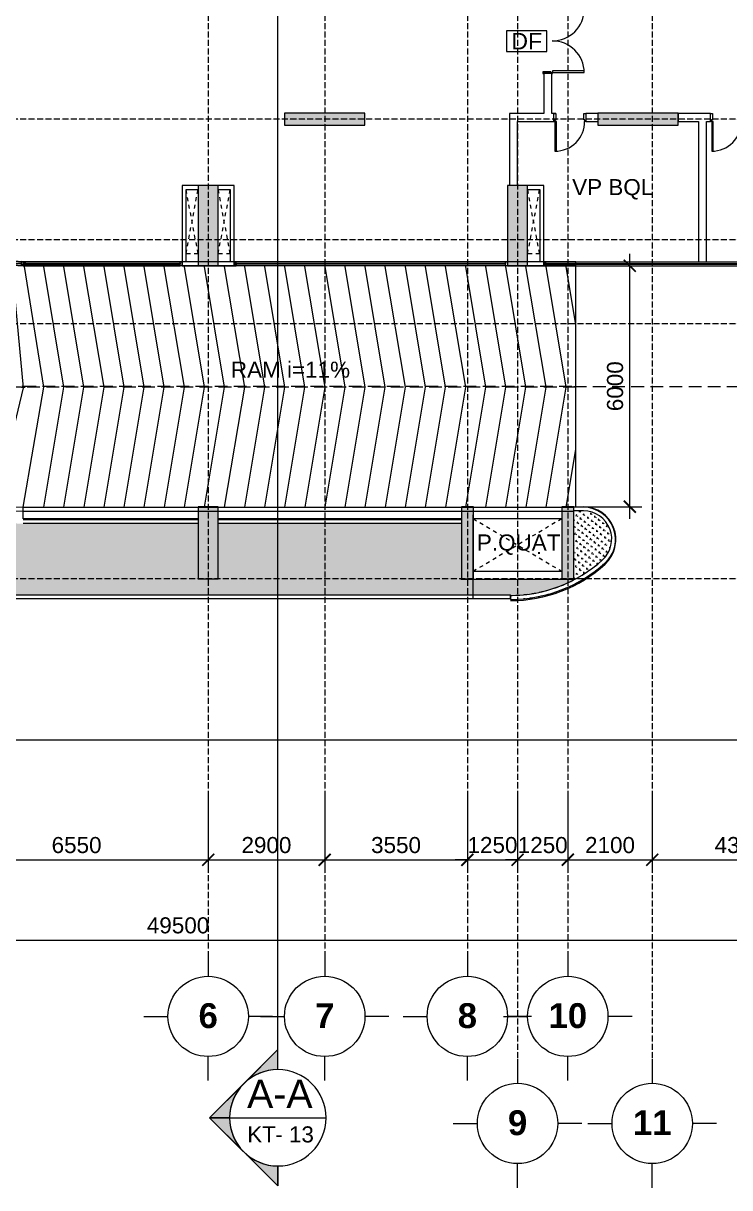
# Model space of a CAD drawing. Header units: millimetres. Extents: x -55734 to 116976, y -16290 to 119094.
# Drawn here: x 12400 to 29979, y -15162 to 13839 of the extents above; entities that cross this region are included whole.
import ezdxf
from ezdxf.enums import TextEntityAlignment as Align
from ezdxf.xclip import XClip

# ---------------------------------------------------------------- set-up
doc = ezdxf.new("R2010")
doc.units = ezdxf.units.MM
doc.header["$XCLIPFRAME"] = 0
for name, pattern in [('Dash', [6.35, 3.175, -3.175]), ('Grid Line', [4.2, 3, -0.6, 0, -0.6]), ('HIDDEN2', [4.7625, 3.175, -1.5875]), ('PHANTOM', [63.5, 31.75, -6.35, 6.35, -6.35, 6.35, -6.35])]:
    doc.linetypes.add(name, pattern=pattern)
doc.layers.get('Defpoints').update_dxf_attribs({"color": 230})
for name, color, linetype, lineweight in [('A-DETL-GENF-HDLN', 161, 'Dash', 5), ('A-DETL-THIN', 151, 'Continuous', 5), ('A-FLOR-PATT', 8, 'Continuous', 9), ('CHU', 181, 'Continuous', 5), ('CUA', 31, 'Continuous', 9), ('DIM', 1, 'Continuous', 5), ('G-ANNO-SYMB', 111, 'Continuous', 5), ('HATCH-1', 8, 'Continuous', 5), ('KH', 6, 'Continuous', 5), ('KI-HIEU-1', 151, 'Continuous', 9), ('NET THAY 2', 55, 'Continuous', 5), ('NET-CAT', 3, 'Continuous', 15), ('NET-THAY', 2, 'Continuous', 9), ('TRUC', 225, 'Continuous', 5), ('X-COT HAM$0$LC.HA', 8, 'Continuous', 9), ('Y-GHI CHU PCCC$0$Z-CT1-GHI CHU TT$0$KI-HIEU', 6, 'Continuous', 13)]:
    doc.layers.add(name, color=color, linetype=linetype, lineweight=lineweight)
doc.layers.add('CGXD', color=5, linetype='HIDDEN2')
doc.layers.add('RD-AB', color=4, linetype='PHANTOM')
doc.styles.add('Arial_1', font='arial_0.ttf', dxfattribs={"height": 700})
doc.styles.add('Arial_2', font='arial_0.ttf', dxfattribs={"height": 400})
doc.styles.add('Arial_3', font='arial_0.ttf', dxfattribs={"height": 400})
doc.styles.add('Arial_B', font='arialbd_0.ttf', dxfattribs={"height": 619.047619})
doc.styles.add('TA1', font='arial_0.ttf')
doc.styles.add('Y-GHI CHU PCCC$0$Arial', font='arial_0.ttf')
doc.dimstyles.new('D_200_KTx2', dxfattribs={"dimtxt": 400, "dimasz": 300, "dimexe": 300, "dimexo": 300, "dimgap": 160, "dimtad": 1, "dimdec": 0, "dimzin": 9, "dimtxsty": 'TA1', "dimblk": 'ARCHTICK', "dimcen": 1, "dimdle": 300, "dimclrd": 256, "dimclre": 256, "dimclrt": 7, "dimadec": 0, "dimazin": 0, "dimtfac": 1, "dimtdec": 0, "dimtix": 1, "dimtmove": 1, "dimatfit": 3, "dimldrblk": 'ARCHTICK', "dimfxl": 0, "dimtolj": 1, "dimtzin": 0, "dimlwd": -1, "dimlwe": -1, "dimarcsym": 0})

# ---------------------------------------------------------------- blocks, each defined once
blk = doc.blocks.new('ALC1807-ASCENT PLAZA-KET CAU_rvt-1-MẶT BẰNG TẦNG 1')
at = {"layer": 'X-COT HAM$0$LC.HA'}
h = blk.add_hatch(color=256, dxfattribs=at)
h.dxf.hatch_style = 1
h.paths.add_polyline_path([(20901, 11300), (20901, 11600), (18901, 11600), (18901, 11300)])
h = blk.add_hatch(color=256, dxfattribs=at)
h.dxf.hatch_style = 1
h.paths.add_polyline_path([(28701, 11300), (28701, 11600), (26701, 11600), (26701, 11300)])
h = blk.add_hatch(color=256, dxfattribs=at)
h.dxf.hatch_style = 1
h.paths.add_polyline_path([(17251, 9800), (16751, 9800), (16751, 7800), (17251, 7800)])
h = blk.add_hatch(color=256, dxfattribs=at)
h.dxf.hatch_style = 1
h.paths.add_polyline_path([(24951, 9800), (24451, 9800), (24451, 7800), (24951, 7800)])
h = blk.add_hatch(color=256, dxfattribs=at)
h.dxf.hatch_style = 1
h.paths.add_polyline_path([(17249, 1800), (16749, 1800), (16749, 0), (17249, 0)])
h = blk.add_hatch(color=256, dxfattribs=at)
h.dxf.hatch_style = 1
h.paths.add_polyline_path([(23601, 1800), (23301, 1800), (23301, 0), (23601, 0)])
h = blk.add_hatch(color=256, dxfattribs=at)
h.dxf.hatch_style = 1
h.paths.add_polyline_path([(26101, 1800), (25801, 1800), (25801, 0), (26101, 0)])
at = {"ltscale": 1000}
for points in [[(20901, 11300), (20901, 11600), (18901, 11600), (18901, 11300)], [(28701, 11300), (28701, 11600), (26701, 11600), (26701, 11300)], [(17251, 9800), (16751, 9800), (16751, 7800), (17251, 7800)]]:
    blk.add_lwpolyline(points, close=True, dxfattribs=at)
at = {"ltscale": 1000, "elevation": 0}
for points in [[(24951, 9800), (24451, 9800), (24451, 7800), (24951, 7800)], [(17249, 1800), (16749, 1800), (16749, 0), (17249, 0)], [(23601, 1800), (23301, 1800), (23301, 0), (23601, 0)], [(26101, 1800), (25801, 1800), (25801, 0), (26101, 0)]]:
    blk.add_lwpolyline(points, close=True, dxfattribs=at)
blk = doc.blocks.new('CUA 1 CANH MO - 2 - Type 800-1272165-MẶT BẰNG TẦNG 1')
at = {"layer": 'CUA', "lineweight": 5}
for p, q in [((-299, -102), (-299, 98)), ((-299, 98), (-249, 98)), ((-249, 98), (-249, -61)), ((451, 98), (501, 98)), ((451, -61), (451, 98)), ((501, 98), (501, -102)), ((-269, -102), (-299, -102)), ((-269, -61), (-269, -102)), ((-249, -61), (-269, -61)), ((471, -61), (451, -61)), ((471, -102), (471, -61)), ((501, -102), (471, -102))]:
    blk.add_line(p, q, dxfattribs=at)
at = {"layer": 'CUA'}
for p, q in [((-228, -102), (-268, -102)), ((-268, -102), (-268, -840)), ((-228, -840), (-228, -102)), ((-268, -840), (-228, -840))]:
    blk.add_line(p, q, dxfattribs=at)
at = {"layer": 'CUA', "lineweight": 5}
blk.add_arc((-268, -102), 738, 270, 0.5, dxfattribs=at)
blk = doc.blocks.new('CUA 2 CANH MO KHUNG NHOM - 1 - Type 1-1152387-MẶT BẰNG TẦNG 1')
at = {"layer": 'CUA'}
for p, q in [((-688, 911), (-648, 911)), ((-688, 122), (-688, 911)), ((-648, 911), (-648, 122)), ((850, 911), (850, 122)), ((890, 911), (850, 911)), ((890, 122), (890, 911)), ((-648, 122), (-688, 122)), ((850, 122), (890, 122))]:
    blk.add_line(p, q, dxfattribs=at)
at = {"layer": 'CUA', "lineweight": 5}
for p, q in [((-689, 122), (-709, 122)), ((-709, 122), (-709, 102)), ((-709, 102), (-699, 102)), ((-699, 102), (-699, -98)), ((-689, 81), (-689, 122)), ((-669, 81), (-689, 81)), ((-669, -118), (-669, 81)), ((891, 81), (871, 81)), ((871, 81), (871, -118)), ((911, 122), (891, 122)), ((891, 122), (891, 81)), ((901, -98), (901, 102)), ((901, 102), (911, 102)), ((911, 102), (911, 122)), ((-699, -98), (-709, -98)), ((-709, -98), (-709, -118)), ((-709, -118), (-669, -118)), ((871, -118), (911, -118)), ((911, -98), (901, -98)), ((911, -118), (911, -98))]:
    blk.add_line(p, q, dxfattribs=at)
for centre, start, end in [((-688, 122), 359.5, 90), ((890, 122), 90, 180.5)]:
    blk.add_arc(centre, 788, start, end, dxfattribs=at)
blk = doc.blocks.new('Section - AL_Section Head-VIEW NAME-1067178-MẶT BẰNG TẦNG 1')
at = {"layer": 'G-ANNO-SYMB'}
h = blk.add_hatch(color=256, dxfattribs=at)
edge = h.paths.add_edge_path(flags=0)
edge.add_line((-6, 8.49), (-6, 6))
edge.add_arc((-6, 0), 6, 90, 135)
edge.add_line((-10.24, 4.24), (-6, 8.49))
h = blk.add_hatch(color=256, dxfattribs=at)
edge = h.paths.add_edge_path(flags=0)
edge.add_line((-6, 8.49), (-1.76, 4.24))
edge.add_arc((-6, 0), 6, 45, 90)
edge.add_line((-6, 6), (-6, 8.49))
h = blk.add_hatch(color=256, dxfattribs=at)
edge = h.paths.add_edge_path(flags=0)
edge.add_line((-14.49, 0), (-10.24, 4.24))
edge.add_arc((-6, 0), 6, 135, 180)
edge.add_line((-12, 0), (-14.49, 0))
h = blk.add_hatch(color=256, dxfattribs=at)
edge = h.paths.add_edge_path(flags=0)
edge.add_line((2.49, 0), (0, 0))
edge.add_arc((-6, 0), 6, 360, 405)
edge.add_line((-1.76, 4.24), (2.49, 0))
for p, q in [((-6, 8.49), (-14.49, 0)), ((-6, 8.49), (-10.24, 4.24)), ((-6, 8.49), (2.49, 0)), ((-6, 6), (-6, 8.49)), ((-6, 8.49), (-6, 6)), ((-1.76, 4.24), (-6, 8.49)), ((-10.24, 4.24), (-14.49, 0)), ((2.49, 0), (-1.76, 4.24)), ((-14.49, 0), (-12, 0)), ((0, 0), (2.49, 0)), ((-12, 0), (-14.49, 0)), ((0, 0), (2.49, 0))]:
    blk.add_line(p, q, dxfattribs=at)
for start, end in [(360, 180), (90, 135), (45, 90), (135, 180), (360, 45), (180, 360)]:
    blk.add_arc((-6, 0), 6, start, end, dxfattribs=at)
blk = doc.blocks.new('_ARCHTICK')
at = {"color": 0, "linetype": 'ByBlock', "const_width": 0.15}
blk.add_lwpolyline([(-0.5, -0.5), (0.5, 0.5)], dxfattribs=at)
blk = doc.blocks.new('*D53')
at = {"layer": 'Defpoints', "color": 0, "transparency": 16777216}
for p in [(10451, -4994), (17001, -4994), (17001, -6994)]:
    blk.add_point(p, dxfattribs=at)
at = {"layer": 'DIM', "transparency": 16777216}
for p, q in [((10451, -5294), (10451, -7294)), ((17001, -5294), (17001, -7294)), ((10151, -6994), (17301, -6994))]:
    blk.add_line(p, q, dxfattribs=at)
at = {"layer": 'DIM', "transparency": 16777216, "xscale": 300, "yscale": 300, "zscale": 300, "rotation": 180}
blk.add_blockref('_ARCHTICK', (10451, -6994), dxfattribs=at)
at = {"layer": 'DIM', "transparency": 16777216, "xscale": 300, "yscale": 300, "zscale": 300}
blk.add_blockref('_ARCHTICK', (17001, -6994), dxfattribs=at)
at = {"layer": 'DIM', "color": 7, "transparency": 16777216, "insert": (13726, -6630), "char_height": 400, "attachment_point": 5, "style": 'TA1'}
blk.add_mtext('\\A1;6550', dxfattribs=at)
blk = doc.blocks.new('*D54')
at = {"layer": 'Defpoints', "color": 0, "transparency": 16777216}
for p in [(17001, -4994), (19901, -4994), (19901, -6994)]:
    blk.add_point(p, dxfattribs=at)
at = {"layer": 'DIM', "transparency": 16777216}
for p, q in [((17001, -5294), (17001, -7294)), ((19901, -5294), (19901, -7294)), ((16701, -6994), (20201, -6994))]:
    blk.add_line(p, q, dxfattribs=at)
at = {"layer": 'DIM', "transparency": 16777216, "xscale": 300, "yscale": 300, "zscale": 300, "rotation": 180}
blk.add_blockref('_ARCHTICK', (17001, -6994), dxfattribs=at)
at = {"layer": 'DIM', "transparency": 16777216, "xscale": 300, "yscale": 300, "zscale": 300}
blk.add_blockref('_ARCHTICK', (19901, -6994), dxfattribs=at)
at = {"layer": 'DIM', "color": 7, "transparency": 16777216, "insert": (18451, -6630), "char_height": 400, "attachment_point": 5, "style": 'TA1'}
blk.add_mtext('\\A1;2900', dxfattribs=at)
blk = doc.blocks.new('*D55')
at = {"layer": 'Defpoints', "color": 0, "transparency": 16777216}
for p in [(19901, -4994), (23451, -4994), (23451, -6994)]:
    blk.add_point(p, dxfattribs=at)
at = {"layer": 'DIM', "transparency": 16777216}
for p, q in [((19901, -5294), (19901, -7294)), ((23451, -5294), (23451, -7294)), ((19601, -6994), (23751, -6994))]:
    blk.add_line(p, q, dxfattribs=at)
at = {"layer": 'DIM', "transparency": 16777216, "xscale": 300, "yscale": 300, "zscale": 300, "rotation": 180}
blk.add_blockref('_ARCHTICK', (19901, -6994), dxfattribs=at)
at = {"layer": 'DIM', "transparency": 16777216, "xscale": 300, "yscale": 300, "zscale": 300}
blk.add_blockref('_ARCHTICK', (23451, -6994), dxfattribs=at)
at = {"layer": 'DIM', "color": 7, "transparency": 16777216, "insert": (21676, -6630), "char_height": 400, "attachment_point": 5, "style": 'TA1'}
blk.add_mtext('\\A1;3550', dxfattribs=at)
blk = doc.blocks.new('*D56')
at = {"layer": 'Defpoints', "color": 0, "transparency": 16777216}
for p in [(23451, -4994), (24701, -4994), (24701, -6994)]:
    blk.add_point(p, dxfattribs=at)
at = {"layer": 'DIM', "transparency": 16777216}
for p, q in [((23451, -5294), (23451, -7294)), ((24701, -5294), (24701, -7294)), ((23451, -6994), (23151, -6994)), ((23451, -6994), (24701, -6994)), ((24701, -6994), (25001, -6994))]:
    blk.add_line(p, q, dxfattribs=at)
at = {"layer": 'DIM', "transparency": 16777216, "xscale": 300, "yscale": 300, "zscale": 300}
blk.add_blockref('_ARCHTICK', (23451, -6994), dxfattribs=at)
at = {"layer": 'DIM', "transparency": 16777216, "xscale": 300, "yscale": 300, "zscale": 300, "rotation": 180}
blk.add_blockref('_ARCHTICK', (24701, -6994), dxfattribs=at)
at = {"layer": 'DIM', "color": 7, "transparency": 16777216, "insert": (24076, -6630), "char_height": 400, "attachment_point": 5, "style": 'TA1'}
blk.add_mtext('\\A1;1250', dxfattribs=at)
blk = doc.blocks.new('*D57')
at = {"layer": 'Defpoints', "color": 0, "transparency": 16777216}
for p in [(24701, -4994), (25951, -4994), (25951, -6994)]:
    blk.add_point(p, dxfattribs=at)
at = {"layer": 'DIM', "transparency": 16777216}
for p, q in [((24701, -5294), (24701, -7294)), ((25951, -5294), (25951, -7294)), ((24701, -6994), (24401, -6994)), ((24701, -6994), (25951, -6994)), ((25951, -6994), (26251, -6994))]:
    blk.add_line(p, q, dxfattribs=at)
at = {"layer": 'DIM', "transparency": 16777216, "xscale": 300, "yscale": 300, "zscale": 300}
blk.add_blockref('_ARCHTICK', (24701, -6994), dxfattribs=at)
at = {"layer": 'DIM', "transparency": 16777216, "xscale": 300, "yscale": 300, "zscale": 300, "rotation": 180}
blk.add_blockref('_ARCHTICK', (25951, -6994), dxfattribs=at)
at = {"layer": 'DIM', "color": 7, "transparency": 16777216, "insert": (25326, -6630), "char_height": 400, "attachment_point": 5, "style": 'TA1'}
blk.add_mtext('\\A1;1250', dxfattribs=at)
blk = doc.blocks.new('*D58')
at = {"layer": 'Defpoints', "color": 0, "transparency": 16777216}
for p in [(25951, -4994), (28051, -4994), (28051, -6994)]:
    blk.add_point(p, dxfattribs=at)
at = {"layer": 'DIM', "transparency": 16777216}
for p, q in [((25951, -5294), (25951, -7294)), ((28051, -5294), (28051, -7294)), ((25651, -6994), (28351, -6994))]:
    blk.add_line(p, q, dxfattribs=at)
at = {"layer": 'DIM', "transparency": 16777216, "xscale": 300, "yscale": 300, "zscale": 300, "rotation": 180}
blk.add_blockref('_ARCHTICK', (25951, -6994), dxfattribs=at)
at = {"layer": 'DIM', "transparency": 16777216, "xscale": 300, "yscale": 300, "zscale": 300}
blk.add_blockref('_ARCHTICK', (28051, -6994), dxfattribs=at)
at = {"layer": 'DIM', "color": 7, "transparency": 16777216, "insert": (27001, -6630), "char_height": 400, "attachment_point": 5, "style": 'TA1'}
blk.add_mtext('\\A1;2100', dxfattribs=at)
blk = doc.blocks.new('*D59')
at = {"layer": 'Defpoints', "color": 0, "transparency": 16777216}
for p in [(28051, -4994), (32401, -4994), (32401, -6994)]:
    blk.add_point(p, dxfattribs=at)
at = {"layer": 'DIM', "transparency": 16777216}
for p, q in [((28051, -5294), (28051, -7294)), ((32401, -5294), (32401, -7294)), ((27751, -6994), (32701, -6994))]:
    blk.add_line(p, q, dxfattribs=at)
at = {"layer": 'DIM', "transparency": 16777216, "xscale": 300, "yscale": 300, "zscale": 300, "rotation": 180}
blk.add_blockref('_ARCHTICK', (28051, -6994), dxfattribs=at)
at = {"layer": 'DIM', "transparency": 16777216, "xscale": 300, "yscale": 300, "zscale": 300}
blk.add_blockref('_ARCHTICK', (32401, -6994), dxfattribs=at)
at = {"layer": 'DIM', "color": 7, "transparency": 16777216, "insert": (30226, -6630), "char_height": 400, "attachment_point": 5, "style": 'TA1'}
blk.add_mtext('\\A1;4350', dxfattribs=at)
blk = doc.blocks.new('*D62')
at = {"layer": 'Defpoints', "color": 0, "transparency": 16777216}
for p in [(-8499, -8570), (41001, -8570), (41001, -8994)]:
    blk.add_point(p, dxfattribs=at)
at = {"layer": 'DIM', "transparency": 16777216}
for p, q in [((-8499, -8870), (-8499, -9294)), ((41001, -8870), (41001, -9294)), ((-8799, -8994), (41301, -8994))]:
    blk.add_line(p, q, dxfattribs=at)
at = {"layer": 'DIM', "transparency": 16777216, "xscale": 300, "yscale": 300, "zscale": 300, "rotation": 180}
blk.add_blockref('_ARCHTICK', (-8499, -8994), dxfattribs=at)
at = {"layer": 'DIM', "transparency": 16777216, "xscale": 300, "yscale": 300, "zscale": 300}
blk.add_blockref('_ARCHTICK', (41001, -8994), dxfattribs=at)
at = {"layer": 'DIM', "color": 7, "transparency": 16777216, "insert": (16251, -8630), "char_height": 400, "attachment_point": 5, "style": 'TA1'}
blk.add_mtext('\\A1;49500', dxfattribs=at)
blk = doc.blocks.new('*D83')
at = {"layer": 'Defpoints', "color": 0, "transparency": 16777216}
for p in [(26101, 7800), (27492, 7800), (26101, 1800)]:
    blk.add_point(p, dxfattribs=at)
at = {"layer": 'DIM', "transparency": 16777216}
for p, q in [((27492, 1500), (27492, 8100)), ((26401, 7800), (27792, 7800)), ((26401, 1800), (27792, 1800))]:
    blk.add_line(p, q, dxfattribs=at)
at = {"layer": 'DIM', "transparency": 16777216, "xscale": 300, "yscale": 300, "zscale": 300}
for p, rotation in [((27492, 7800), 90), ((27492, 1800), 270)]:
    blk.add_blockref('_ARCHTICK', p, dxfattribs=dict(at, rotation=rotation))
at = {"layer": 'DIM', "color": 7, "transparency": 16777216, "insert": (27128, 4800), "char_height": 400, "attachment_point": 5, "rotation": 90, "style": 'TA1'}
blk.add_mtext('\\A1;6000', dxfattribs=at)
blk = doc.blocks.new('Grid - FamilyAL-KH TRUC-550400-MẶT BẰNG HẦM 2')
at = {"layer": 'KH'}
for p, q in [((0, 7), (0, 4)), ((-8, -1), (-5, -1)), ((8, -1), (5, -1)), ((0, -9), (0, -6))]:
    blk.add_line(p, q, dxfattribs=at)
blk.add_circle((0, -1), 5, dxfattribs=at)
blk = doc.blocks.new('A$C0E434E78')
blk.add_lwpolyline([(-3000, 500), (0, 0), (3000, 500)])
blk = doc.blocks.new('A$C2C8B7A84')
at = {"layer": 'KI-HIEU-1', "linetype": 'HIDDEN2', "ltscale": 100}
blk.add_lwpolyline([(24300, -11260), (10600, -11260, -0.414214), (3100, -3760), (3100, 0)], format="xyb", dxfattribs=at)
at = {"layer": 'NET-THAY'}
for points in [[(24300, -8140), (10600, -8140, -0.417439), (6200, -3760), (6200, 0), (0, 0), (0, -3760, 0.414214), (10600, -14360), (24300, -14360)], [(24300, -8240), (10600, -8240, -0.417367), (6100, -3760), (6100, 0), (100, 0), (100, -3760, 0.414214), (10600, -14260), (24300, -14260)]]:
    blk.add_lwpolyline(points, format="xyb", close=True, dxfattribs=at)
at = {"layer": 'HATCH-1'}
for p in [(3100, -500), (3100, -1000), (3100, -1500), (3100, -2000), (3100, -2500), (3100, -3000), (3100, -3500), (3100, -4000)]:
    blk.add_blockref('A$C0E434E78', p, dxfattribs=at)
for p, rotation in [((3120, -4500), 1.833464944417754), ((3186, -4996), 5.653183578623025), ((3285, -5488), 9.472902212828389), ((3416, -5971), 13.29262084703385), ((3579, -6445), 17.11233948123922), ((3774, -6906), 20.93205811544458), ((3998, -7354), 24.75177674964996), ((4252, -7786), 28.57149538385532), ((4535, -8200), 32.39121401806069), ((4844, -8594), 36.21093265226605), ((5179, -8967), 40.03065128647133), ((5538, -9316), 43.8503699206767), ((5919, -9641), 47.67008855488206), ((6321, -9940), 51.48980718908753), ((6743, -10211), 55.30952582329289), ((7181, -10454), 59.12924445749826), ((7634, -10667), 62.94896309170381), ((8101, -10849), 66.76868172590927), ((8579, -11000), 70.58840036011463), ((9066, -11118), 74.40811899432), ((9559, -11204), 78.22783762852536), ((10058, -11257), 82.04755626273065), ((10558, -11277), 85.86727489693601), ((11059, -11263), 89.68699353114157), ((11559, -11260), 90), ((12059, -11260), 90), ((12559, -11260), 90), ((13059, -11260), 90), ((13559, -11260), 90), ((14059, -11260), 90), ((14559, -11260), 90), ((15059, -11260), 90), ((15559, -11260), 90), ((16059, -11260), 90), ((16559, -11260), 90), ((17059, -11260), 90), ((17559, -11260), 90), ((18059, -11260), 90), ((18559, -11260), 90), ((19059, -11260), 90), ((19559, -11260), 90), ((20059, -11260), 90), ((20559, -11260), 90), ((21059, -11260), 90), ((21559, -11260), 90), ((22059, -11260), 90), ((22559, -11260), 90), ((23059, -11260), 90), ((23559, -11260), 90), ((24059, -11260), 90)]:
    blk.add_blockref('A$C0E434E78', p, dxfattribs=dict(at, rotation=rotation))
ref = blk.add_blockref('A$C0E434E78', (24559, -11260), dxfattribs=dict(at, rotation=90))
XClip(ref).set_block_clipping_path([(-3100, 258.7550630155), (3100, 928.6720428627)])
blk = doc.blocks.new('A$C404C2474')
at = {"ltscale": 0.5}
blk.add_line((-22933, 3583, 0), (-22932, 5677, 0), dxfattribs=at)
at = {"layer": 'HATCH-1', "linetype": 'HIDDEN2', "ltscale": 100}
blk.add_line((-20430, 8875), (-16210, 8875), dxfattribs=at)
at = {"layer": 'NET-THAY'}
blk.add_line((-20187, 5870, 0), (-20430, 5870, 0), dxfattribs=at)
for centre, radius, start, end in [((-20214, 5047, 0), 823, 313.3521, 88.0937), ((-22002, 7039, 0), 3500, 269.9367, 312.246)]:
    blk.add_arc(centre, radius, start, end, dxfattribs=at)
blk = doc.blocks.new('A$C1F0A2BF7')
at = {"layer": 'CGXD', "ltscale": 200, "const_width": 200, "elevation": 0}
blk.add_lwpolyline([(54956.3, 47953.8), (54990.5, 43945.3), (54923.3, 39987.5), (55072.6, 34371), (55051, 33492.5), (97748, 33429.5)], dxfattribs=at)
at = {"layer": 'RD-AB', "ltscale": 30, "const_width": 300, "elevation": 0}
blk.add_lwpolyline([(41196.9, 95371), (41281.7, 82268.3), (40986.4, 79251), (41667.6, 72272.6), (42098.4, 70721.5), (42667.3, 70684.7), (42957.4, 66647.6), (42571.1, 66562.4), (42573.3, 66131.3), (42429.3, 65920.2), (42421.3, 61611.7), (42341, 57578.5), (42283.8, 56540), (42189.8, 53690.1), (44821.5, 51926.7), (44789.5, 50966.7), (50950.5, 50939.2), (50956.6, 47932.5), (50990.5, 43962.1), (50922.6, 39968.1), (51071.5, 34366.8), (50997.7, 31365.3), (51047.4, 29498.3), (102264.3, 29422.6)], dxfattribs=at)
blk = doc.blocks.new('*U165')
for p, q in [((6750, 100, 0), (50, 100, 0)), ((6750, 0, 0), (50, 0, 0)), ((6737, 58, 0), (63, 58, 0)), ((6737, 42, 0), (63, 42, 0))]:
    blk.add_line(p, q)
at = {"ltscale": 100}
for p, q in [((50, 61, 0), (50, 39, 0)), ((50, 61, 0), (50, 39, 0)), ((6750, 61, 0), (6750, 39, 0)), ((6750, 61, 0), (6750, 39, 0))]:
    blk.add_line(p, q, dxfattribs=at)
at = {"color": 1, "lineweight": 0, "ltscale": 10}
blk.add_line((57, 50, 0), (6743, 50, 0), dxfattribs=at)
at = {"ltscale": 25, "elevation": 0}
for points in [[(0, 0), (50, 0), (50, 100), (0, 100)], [(2, 2), (48, 2), (48, 98), (2, 98)]]:
    blk.add_lwpolyline(points, close=True, dxfattribs=at)
at = {"elevation": 0}
for points in [[(50, 39), (50, 61), (63, 61, -0.414214), (63, 60), (63, 57, -0.414214), (63, 56, -0.414214), (62, 57), (62, 59, 0.414214), (62, 60), (52, 60, 0.414214), (51, 59), (51, 40, 0.414214), (52, 40), (62, 40, 0.414214), (62, 40), (62, 43, -0.414214), (63, 43, -0.414214), (63, 43), (63, 39, -0.414214), (63, 39), (50, 39)], [(6750, 39), (6750, 61), (6738, 61, 0.414214), (6737, 60), (6737, 57, 0.414214), (6738, 56, 0.414214), (6738, 57), (6738, 59, -0.414214), (6739, 60), (6749, 60, -0.414214), (6749, 59), (6749, 40, -0.414214), (6749, 40), (6739, 40, -0.414214), (6738, 40), (6738, 43, 0.414214), (6738, 43, 0.414214), (6737, 43), (6737, 39, 0.414214), (6738, 39), (6750, 39)]]:
    blk.add_lwpolyline(points, format="xyb", dxfattribs=at)
for points in [[(50, 40), (50, 59)], [(50, 40), (50, 59)], [(6750, 40), (6750, 59)], [(6750, 40), (6750, 59)]]:
    blk.add_lwpolyline(points, dxfattribs=at)
for points in [[(57, 52, 0.110226), (57, 52), (57, 48, 0.110226), (57, 48, 0.547587), (60, 47, -0.371535), (61, 47, 0.207699), (65, 47, -0.626616), (65, 47, -0.088099), (63, 42), (63, 44), (60, 44), (60, 43), (56, 46, -0.26277), (55, 47), (55, 50), (55, 53, -0.26277), (56, 54), (60, 57), (60, 56), (63, 56), (63, 58, -0.088099), (65, 53, -0.626616), (65, 53, 0.207699), (61, 53, -0.371535), (60, 53, 0.547587)], [(6743, 52, -0.110226), (6743, 52), (6743, 48, -0.110226), (6743, 48, -0.547587), (6740, 47, 0.371535), (6739, 47, -0.207699), (6735, 47, 0.626616), (6735, 47, 0.088099), (6737, 42), (6737, 44), (6740, 44), (6740, 43), (6744, 46, 0.26277), (6745, 47), (6745, 50), (6745, 53, 0.26277), (6744, 54), (6740, 57), (6740, 56), (6737, 56), (6737, 58, 0.088099), (6735, 53, 0.626616), (6735, 53, -0.207699), (6739, 53, 0.371535), (6740, 53, -0.547587)]]:
    blk.add_lwpolyline(points, format="xyb", close=True)
for points in [[(57, 47), (57, 52), (6743, 52), (6743, 47)], [(6800, 100), (6800, 0), (6750, 0), (6750, 100)], [(6798, 98), (6798, 2), (6752, 2), (6752, 98)]]:
    blk.add_lwpolyline(points, close=True)
blk = doc.blocks.new('*U166')
for p, q in [((5856, 100, 0), (50, 100, 0)), ((5856, 0, 0), (50, 0, 0)), ((5843, 58, 0), (63, 58, 0)), ((5843, 42, 0), (63, 42, 0))]:
    blk.add_line(p, q)
at = {"ltscale": 100}
for p, q in [((50, 61, 0), (50, 39, 0)), ((50, 61, 0), (50, 39, 0)), ((5856, 61, 0), (5856, 39, 0)), ((5856, 61, 0), (5856, 39, 0))]:
    blk.add_line(p, q, dxfattribs=at)
at = {"color": 1, "lineweight": 0, "ltscale": 10}
blk.add_line((57, 50, 0), (5849, 50, 0), dxfattribs=at)
at = {"ltscale": 25, "elevation": 0}
for points in [[(0, 0), (50, 0), (50, 100), (0, 100)], [(2, 2), (48, 2), (48, 98), (2, 98)]]:
    blk.add_lwpolyline(points, close=True, dxfattribs=at)
at = {"elevation": 0}
for points in [[(50, 39), (50, 61), (63, 61, -0.414214), (63, 60), (63, 57, -0.414214), (63, 56, -0.414214), (62, 57), (62, 59, 0.414214), (62, 60), (52, 60, 0.414214), (51, 59), (51, 40, 0.414214), (52, 40), (62, 40, 0.414214), (62, 40), (62, 43, -0.414214), (63, 43, -0.414214), (63, 43), (63, 39, -0.414214), (63, 39), (50, 39)], [(5856, 39), (5856, 61), (5843, 61, 0.414214), (5843, 60), (5843, 57, 0.414214), (5843, 56, 0.414214), (5844, 57), (5844, 59, -0.414214), (5844, 60), (5854, 60, -0.414214), (5855, 59), (5855, 40, -0.414214), (5854, 40), (5844, 40, -0.414214), (5844, 40), (5844, 43, 0.414214), (5843, 43, 0.414214), (5843, 43), (5843, 39, 0.414214), (5843, 39), (5856, 39)]]:
    blk.add_lwpolyline(points, format="xyb", dxfattribs=at)
for points in [[(50, 40), (50, 59)], [(50, 40), (50, 59)], [(5856, 40), (5856, 59)], [(5856, 40), (5856, 59)]]:
    blk.add_lwpolyline(points, dxfattribs=at)
for points in [[(57, 52, 0.110226), (57, 52), (57, 48, 0.110226), (57, 48, 0.547587), (60, 47, -0.371535), (61, 47, 0.207699), (65, 47, -0.626616), (65, 47, -0.088099), (63, 42), (63, 44), (60, 44), (60, 43), (56, 46, -0.26277), (55, 47), (55, 50), (55, 53, -0.26277), (56, 54), (60, 57), (60, 56), (63, 56), (63, 58, -0.088099), (65, 53, -0.626616), (65, 53, 0.207699), (61, 53, -0.371535), (60, 53, 0.547587)], [(5849, 52, -0.110226), (5849, 52), (5849, 48, -0.110226), (5849, 48, -0.547587), (5845, 47, 0.371535), (5845, 47, -0.207699), (5841, 47, 0.626616), (5841, 47, 0.088099), (5843, 42), (5843, 44), (5845, 44), (5845, 43), (5850, 46, 0.26277), (5850, 47), (5850, 50), (5850, 53, 0.26277), (5850, 54), (5845, 57), (5845, 56), (5843, 56), (5843, 58, 0.088099), (5841, 53, 0.626616), (5841, 53, -0.207699), (5845, 53, 0.371535), (5845, 53, -0.547587)]]:
    blk.add_lwpolyline(points, format="xyb", close=True)
for points in [[(57, 47), (57, 52), (5849, 52), (5849, 47)], [(5906, 100), (5906, 0), (5856, 0), (5856, 100)], [(5904, 98), (5904, 2), (5858, 2), (5858, 98)]]:
    blk.add_lwpolyline(points, close=True)
blk = doc.blocks.new('*U168')
for p, q in [((3900, 100, 0), (50, 100, 0)), ((3900, 0, 0), (50, 0, 0)), ((3887, 58, 0), (63, 58, 0)), ((3887, 42, 0), (63, 42, 0))]:
    blk.add_line(p, q)
at = {"ltscale": 100}
for p, q in [((50, 61, 0), (50, 39, 0)), ((50, 61, 0), (50, 39, 0)), ((3900, 61, 0), (3900, 39, 0)), ((3900, 61, 0), (3900, 39, 0))]:
    blk.add_line(p, q, dxfattribs=at)
at = {"color": 1, "lineweight": 0, "ltscale": 10}
blk.add_line((57, 50, 0), (3893, 50, 0), dxfattribs=at)
at = {"ltscale": 25, "elevation": 0}
for points in [[(0, 0), (50, 0), (50, 100), (0, 100)], [(2, 2), (48, 2), (48, 98), (2, 98)]]:
    blk.add_lwpolyline(points, close=True, dxfattribs=at)
at = {"elevation": 0}
for points in [[(50, 39), (50, 61), (63, 61, -0.414214), (63, 60), (63, 57, -0.414214), (63, 56, -0.414214), (62, 57), (62, 59, 0.414214), (62, 60), (52, 60, 0.414214), (51, 59), (51, 40, 0.414214), (52, 40), (62, 40, 0.414214), (62, 40), (62, 43, -0.414214), (63, 43, -0.414214), (63, 43), (63, 39, -0.414214), (63, 39), (50, 39)], [(3900, 39), (3900, 61), (3888, 61, 0.414214), (3887, 60), (3887, 57, 0.414214), (3888, 56, 0.414214), (3888, 57), (3888, 59, -0.414214), (3889, 60), (3899, 60, -0.414214), (3899, 59), (3899, 40, -0.414214), (3899, 40), (3889, 40, -0.414214), (3888, 40), (3888, 43, 0.414214), (3888, 43, 0.414214), (3887, 43), (3887, 39, 0.414214), (3888, 39), (3900, 39)]]:
    blk.add_lwpolyline(points, format="xyb", dxfattribs=at)
for points in [[(50, 40), (50, 59)], [(50, 40), (50, 59)], [(3900, 40), (3900, 59)], [(3900, 40), (3900, 59)]]:
    blk.add_lwpolyline(points, dxfattribs=at)
for points in [[(57, 52, 0.110226), (57, 52), (57, 48, 0.110226), (57, 48, 0.547587), (60, 47, -0.371535), (61, 47, 0.207699), (65, 47, -0.626616), (65, 47, -0.088099), (63, 42), (63, 44), (60, 44), (60, 43), (56, 46, -0.26277), (55, 47), (55, 50), (55, 53, -0.26277), (56, 54), (60, 57), (60, 56), (63, 56), (63, 58, -0.088099), (65, 53, -0.626616), (65, 53, 0.207699), (61, 53, -0.371535), (60, 53, 0.547587)], [(3893, 52, -0.110226), (3893, 52), (3893, 48, -0.110226), (3893, 48, -0.547587), (3890, 47, 0.371535), (3889, 47, -0.207699), (3885, 47, 0.626616), (3885, 47, 0.088099), (3887, 42), (3887, 44), (3890, 44), (3890, 43), (3894, 46, 0.26277), (3895, 47), (3895, 50), (3895, 53, 0.26277), (3894, 54), (3890, 57), (3890, 56), (3887, 56), (3887, 58, 0.088099), (3885, 53, 0.626616), (3885, 53, -0.207699), (3889, 53, 0.371535), (3890, 53, -0.547587)]]:
    blk.add_lwpolyline(points, format="xyb", close=True)
for points in [[(57, 47), (57, 52), (3893, 52), (3893, 47)], [(3950, 100), (3950, 0), (3900, 0), (3900, 100)], [(3948, 98), (3948, 2), (3902, 2), (3902, 98)]]:
    blk.add_lwpolyline(points, close=True)
blk = doc.blocks.new('*U155')
for p, q in [((450, 100, 0), (50, 100, 0)), ((450, 0, 0), (50, 0, 0)), ((437, 58, 0), (63, 58, 0)), ((437, 42, 0), (63, 42, 0))]:
    blk.add_line(p, q)
at = {"ltscale": 100}
for p, q in [((50, 61, 0), (50, 39, 0)), ((50, 61, 0), (50, 39, 0)), ((450, 61, 0), (450, 39, 0)), ((450, 61, 0), (450, 39, 0))]:
    blk.add_line(p, q, dxfattribs=at)
at = {"color": 1, "lineweight": 0, "ltscale": 10}
blk.add_line((57, 50, 0), (443, 50, 0), dxfattribs=at)
at = {"ltscale": 25, "elevation": 0}
for points in [[(0, 0), (50, 0), (50, 100), (0, 100)], [(2, 2), (48, 2), (48, 98), (2, 98)]]:
    blk.add_lwpolyline(points, close=True, dxfattribs=at)
at = {"elevation": 0}
for points in [[(50, 39), (50, 61), (63, 61, -0.414214), (63, 60), (63, 57, -0.414214), (63, 56, -0.414214), (62, 57), (62, 59, 0.414214), (62, 60), (52, 60, 0.414214), (51, 59), (51, 40, 0.414214), (52, 40), (62, 40, 0.414214), (62, 40), (62, 43, -0.414214), (63, 43, -0.414214), (63, 43), (63, 39, -0.414214), (63, 39), (50, 39)], [(450, 39), (450, 61), (438, 61, 0.414214), (437, 60), (437, 57, 0.414214), (438, 56, 0.414214), (438, 57), (438, 59, -0.414214), (439, 60), (449, 60, -0.414214), (449, 59), (449, 40, -0.414214), (449, 40), (439, 40, -0.414214), (438, 40), (438, 43, 0.414214), (438, 43, 0.414214), (437, 43), (437, 39, 0.414214), (438, 39), (450, 39)]]:
    blk.add_lwpolyline(points, format="xyb", dxfattribs=at)
for points in [[(50, 40), (50, 59)], [(50, 40), (50, 59)], [(450, 40), (450, 59)], [(450, 40), (450, 59)]]:
    blk.add_lwpolyline(points, dxfattribs=at)
for points in [[(57, 52, 0.110226), (57, 52), (57, 48, 0.110226), (57, 48, 0.547587), (60, 47, -0.371535), (61, 47, 0.207699), (65, 47, -0.626616), (65, 47, -0.088099), (63, 42), (63, 44), (60, 44), (60, 43), (56, 46, -0.26277), (55, 47), (55, 50), (55, 53, -0.26277), (56, 54), (60, 57), (60, 56), (63, 56), (63, 58, -0.088099), (65, 53, -0.626616), (65, 53, 0.207699), (61, 53, -0.371535), (60, 53, 0.547587)], [(443, 52, -0.110226), (443, 52), (443, 48, -0.110226), (443, 48, -0.547587), (440, 47, 0.371535), (439, 47, -0.207699), (435, 47, 0.626616), (435, 47, 0.088099), (437, 42), (437, 44), (440, 44), (440, 43), (444, 46, 0.26277), (445, 47), (445, 50), (445, 53, 0.26277), (444, 54), (440, 57), (440, 56), (437, 56), (437, 58, 0.088099), (435, 53, 0.626616), (435, 53, -0.207699), (439, 53, 0.371535), (440, 53, -0.547587)]]:
    blk.add_lwpolyline(points, format="xyb", close=True)
for points in [[(57, 47), (57, 52), (443, 52), (443, 47)], [(500, 100), (500, 0), (450, 0), (450, 100)], [(498, 98), (498, 2), (452, 2), (452, 98)]]:
    blk.add_lwpolyline(points, close=True)
blk = doc.blocks.new('Y-GHI CHU PCCC$0$A$C67775D76')
at = {"color": 8, "ltscale": 30}
blk.add_lwpolyline([(-267, -138), (267, -138), (267, 138), (-267, 138)], close=True, dxfattribs=at)
at = {"color": 8, "style": 'Y-GHI CHU PCCC$0$Arial'}
blk.add_text('DF', height=220, dxfattribs=at).set_placement((0, 0), align=Align.MIDDLE_CENTER)

msp = doc.modelspace()

# ---------------------------------------------------------------- hatches: boundary and pattern name
at = {"layer": 'A-FLOR-PATT', "lineweight": 5}
h = msp.add_hatch(dxfattribs=at)
h.set_pattern_fill('FP_11', color=256, style=0, pattern_type=2)
h.set_pattern_definition([(97.219, (-2050896.5, -1873951.2), (-100.375984, 77.8062945), [23.812, -155.793]), (52.219, (-2050896.5, -1873951.2), (-100.3754935, 77.8059143), [23.813, -103.188]), (142.219, (-2050896.5, -1873951.2), (-77.8059143, -100.3754935), [23.813, -103.188])])
h.paths.add_polyline_path([(24562, -407.3), (24758, -399.6), (24910.2, -385.3), (24990.4, -375.4), (25101.4, -358.2), (25186.9, -342.5), (25290.7, -320.2), (25381.1, -298.2), (25477.6, -271.6), (25572.4, -242.6), (25661.4, -212.4), (25760.2, -175.9), (25841.6, -142.9), (25980.9, -81.4), (26122.4, -10.1), (23300.5, -10.1), (23300.5, 1378.3), (17250.5, 1378.3), (17250.5, -0.1), (16750.5, -0.1), (16750.5, 1378.3), (12400.2, 1378.3), (12027.2, 1384.7), (11654.6, 1403.8), (11282.9, 1435.6), (10912.5, 1480.1), (10700.5, 1512.7), (10700.5, -0.1), (10400.5, -0.1), (10400, 1564.6), (10177.3, 1607), (9813.4, 1689.1), (9452.5, 1783.7), (9350.5, 1814.2), (9350.5, -0.1), (9000.5, -0.1), (9000.5, 1922.3), (8741.5, 2009.5), (8392.2, 2140.5), (8047.5, 2283.3), (7708, 2437.8), (7373.9, 2603.9), (7045.7, 2781.2), (6671.5, 3002.7), (6371.9, 3193.9), (6077.8, 3395.3), (5789.8, 3606.7), (5505.7, 3830), (5220.5, 4070.5), (4943.6, 4320.5), (4675.4, 4579.9), (4416.3, 4848.3), (4166.5, 5125.3), (3926.2, 5410.8), (3656.6, 5758), (3614.7, 5812.9), (3403.1, 6109.8), (3201.5, 6413.6), (3010.2, 6724), (2829.3, 7040.5), (2659.1, 7363), (2499.8, 7690.9), (2351.5, 8024), (2214.4, 8361.8), (2088.7, 8704), (1974.4, 9050.3), (1871.8, 9400.1), (1780.9, 9753.2), (1701.9, 10109.1), (1634.8, 10467.5), (1579.7, 10827.9), (1536.6, 11189.9), (135.9, 11189.9), (1.3, 7943.8), (-1.2, 7744), (8.4, 7540.1), (30.4, 7337), (64.5, 7135.6), (110.7, 6936.4), (168.9, 6740.1), (238.9, 6547.5), (300.4, 6400.4), (400.5, 6199), (484.7, 6049.5), (591.9, 5882.6), (708.7, 5722.4), (834.6, 5569.2), (969.3, 5423.6), (1112.2, 5286.2), (1262.9, 5157.3), (1464.6, 5006.2), (7524, 673.5), (7688, 527.8), (7859.9, 391.5), (8039.1, 264.9), (8225.1, 148.5), (8417.2, 42.7), (8615, -52.3), (8844.3, -145.3), (9024.8, -208.4), (9235.6, -269.2), (9449.5, -318), (9665.8, -354.9), (9883.7, -379.7), (10102.8, -392.3), (24524.7, -392.3), (24524.7, -406.9)], flags=0)
h.paths.add_polyline_path([(755.8, 6199.9), (400.5, 6199.9), (400.5, 6499.9), (2400.5, 6499.9), (2400.5, 6199.9), (1071, 6199.9)], flags=0)
h.paths.add_polyline_path([(7.7, 7547.5), (7.7, 7547.5), (28.2, 7551)], flags=0)
h = msp.add_hatch(dxfattribs=at)
h.set_pattern_fill('FP_10', color=256, style=0, pattern_type=2)
h.set_pattern_definition([(7.219, (-1852769.9, 2064793.18), (77.8062945, 100.375984), [23.812, -155.793]), (322.219, (-1852769.9, 2064793.18), (77.8059143, 100.3754935), [23.813, -103.188]), (52.219, (-1852769.9, 2064793.18), (-100.3754935, 77.8059143), [23.813, -103.188])])
h.paths.add_polyline_path([(26100.5, -21.5), (26217.9, 42.1), (26375.8, 138.1), (26544.1, 254.7), (26682.1, 361.4), (26814.4, 474.8), (26882, 545.9), (26940.6, 628.7), (26979.2, 699.5), (27012.7, 786.7), (27034.2, 877.6), (27043.4, 970.6), (27040.1, 1064), (27024.5, 1156.1), (26996.7, 1245.3), (26957.3, 1330), (26907, 1408.7), (26846.6, 1480), (26777.3, 1542.6), (26700.2, 1595.5), (26616.8, 1637.6), (26528.5, 1668.2), (26437, 1686.8), (26343.7, 1693), (26100.5, 1693), (26100.5, -0.1)], flags=0)

# ---------------------------------------------------------------- linework, layer by layer
at = {"layer": 'A-DETL-GENF-HDLN', "ltscale": 30}
for p, q in [((16750.5, 8099.9, 0), (16450.5, 9699.9)), ((16450.5, 8099.9, 0), (16749.7, 9699.9)), ((17250.5, 8099.9), (17550.5, 9699.9)), ((17550.5, 8099.9), (17251.3, 9699.9)), ((25250.5, 8099.9), (24950.5, 9699.9)), ((24950.5, 8099.9), (25249.7, 9699.9)), ((16750.3, 8099.9, 0), (16450.5, 8099.9, 0)), ((17550.5, 8099.9), (17250.5, 8099.9)), ((25250.5, 8099.9), (24950.5, 8099.9, 0)), ((23600.5, 1499.9), (25800.5, 189.9)), ((25800.5, 1499.9), (23600.5, 189.9))]:
    msp.add_line(p, q, dxfattribs=at)
at = {"layer": 'G-ANNO-SYMB'}
for p, q in [((18734.8, -12220.4), (18734.8, 48458)), ((17534.8, -13420.4), (19934.8, -13420.4))]:
    msp.add_line(p, q, dxfattribs=at)
at = {"layer": 'KI-HIEU-1', "linetype": 'HIDDEN2', "ltscale": 100}
msp.add_lwpolyline([(4960.2, 11289.9, 0.168911), (7190.3, 6896.8, 0.1936327), (12401.9, 4799.9), (26100.8, 4799.9)], format="xyb", dxfattribs=at)
at = {"layer": 'NET-CAT'}
for p, q in [((25350.5, 12599.9), (25350.5, 11589.9)), ((25550.5, 12599.9), (25350.5, 12599.9)), ((25550.5, 11589.9), (25550.5, 12599.9)), ((24500.5, 11589.9), (24500.5, 9799.9)), ((25350.5, 11589.9), (24500.5, 11589.9)), ((24700.5, 9799.9), (24700.5, 11389.9)), ((24700.5, 11389.9), (25671.5, 11389.9)), ((25650.5, 11589.9), (25550.5, 11589.9)), ((26700.5, 11589.9), (26400.5, 11589.9)), ((26400.5, 11389.9), (26700.5, 11389.9)), ((29500.5, 11589.9), (28700.5, 11589.9)), ((28700.5, 11589.9), (28700.5, 11389.9)), ((28700.5, 11389.9), (29200.5, 11389.9)), ((29200.5, 11389.9), (29200.5, 7895.9)), ((29400.5, 11389.9), (29500.5, 11389.9)), ((29400.5, 7895.9), (29400.5, 11389.9)), ((29500.5, 11389.9), (29500.5, 11589.9)), ((16350.5, 9799.9), (16350.5, 7799.9)), ((16750.5, 9799.9), (16350.5, 9799.9)), ((16450.5, 7899.9), (16450.5, 9699.9)), ((16450.5, 9699.9), (16750.5, 9699.9)), ((17650.5, 9799.9), (17250.5, 9799.9)), ((17250.5, 9699.9), (17550.5, 9699.9)), ((17550.5, 9699.9), (17550.5, 7899.9)), ((17650.5, 7799.9), (17650.5, 9799.9)), ((25350.5, 9799.9), (24950.5, 9799.9)), ((24950.5, 9699.9), (25250.5, 9699.9)), ((25250.5, 9699.9), (25250.5, 7899.9)), ((25350.5, 7799.9), (25350.5, 9799.9)), ((16750.5, 7899.9), (16450.5, 7899.9)), ((17550.5, 7899.9), (17250.5, 7899.9)), ((25250.5, 7899.9), (24950.5, 7899.9)), ((29200.5, 7895.9), (29400.5, 7895.9)), ((16350.5, 7799.9), (16750.5, 7799.9)), ((17250.5, 7799.9), (17650.5, 7799.9)), ((24950.5, 7799.9), (25350.5, 7799.9))]:
    msp.add_line(p, q, dxfattribs=at)
at = {"layer": 'NET-THAY'}
for p, q in [((24450.5, 7799.9), (17650.5, 7799.9)), ((25350.5, 7799.9), (31866.2, 7799.9)), ((12400.2, 1499.9), (12400.2, 1790)), ((12401.9, 1789.9), (26100.8, 1789.9)), ((26100.8, 1793), (26343.7, 1793)), ((16750.5, 1499.9), (12400.2, 1499.9)), ((12400.2, 1478.3), (16750.5, 1478.3)), ((12401.9, 1689.9), (26100.8, 1689.9)), ((23300.5, 1499.9), (17250.5, 1499.9)), ((17250.5, 1478.3), (23300.5, 1478.3)), ((25800.5, 1499.9), (23600.5, 1499.9)), ((26343.7, 1693), (26100.5, 1693)), ((16750.5, 1378.3), (12400.2, 1378.3)), ((23300.5, 1378.3), (17250.5, 1378.3)), ((23600.5, 189.9), (25800.5, 189.9)), ((23300.5, -10.1), (23300.5, -0.1)), ((26122.4, -10.1), (23300.5, -10.1)), ((23598.8, -10.1), (23598.8, -0.1)), ((25800.9, -10.1), (25800.9, -0.1)), ((26100.5, -0.1), (26100.5, -21.5)), ((10265.5, -392.3), (24524.7, -392.3)), ((24524.7, -492.3), (10265.5, -492.3)), ((24524.7, -408.3), (24524.6, -508.3)), ((24524.7, -492.3), (24524.7, -392.3)), ((24862.3, -492.3), (24848, -492.3)), ((-4686.3, -4004.1), (46530.8, -4004.1))]:
    msp.add_line(p, q, dxfattribs=at)
for centre, radius, start, end in [((12401.9, 12314.8), 10624.8, 226.15425, 270), ((12401.9, 12314.8), 10524.8, 226.15425, 270), ((26343.7, 993), 800, 312.24602, 90), ((26343.9, 993), 800, 312.24602, 69.3369), ((26343.7, 993), 700, 312.24602, 90), ((24528.5, 2991.7), 3500, 269.93669, 312.24602), ((24528.5, 2991.7), 3400, 269.93669, 312.24602), ((24528.5, 2991.7), 3400, 308.1155, 309.13921), ((24528.6, 2991.7), 3500, 310.47686, 312.24602), ((24528.5, 2991.7), 3400, 298.47759, 299.80097), ((24528.5, 2991.7), 3400, 301.62467, 302.91799), ((24528.6, 2991.7), 3500, 300.73635, 302.36782), ((24528.5, 2991.7), 3400, 304.81108, 306.0302), ((24528.6, 2991.7), 3500, 304.02384, 305.66865), ((24528.6, 2991.7), 3500, 307.29773, 308.96932), ((24528.5, 2991.7), 3400, 285.37284, 287.10275), ((24528.5, 2991.7), 3400, 288.68088, 290.41161), ((24528.6, 2991.7), 3500, 290.85473, 292.46413), ((24528.5, 2991.7), 3400, 291.98861, 293.72102), ((24528.6, 2991.7), 3500, 294.15009, 295.76556), ((24528.5, 2991.7), 3400, 295.29608, 297.0311), ((24528.6, 2991.7), 3500, 297.44428, 299.06679), ((24528.5, 2991.7), 3400, 269.93561, 270.56378), ((24528.5, 2991.7), 3400, 272.13618, 273.87104), ((24528.5, 2991.7), 3400, 275.44622, 277.17852), ((24528.6, 2991.7), 3500, 275.47037, 275.9533), ((24528.6, 2991.7), 3500, 277.66779, 279.25601), ((24528.5, 2991.7), 3400, 278.75559, 280.48627), ((24528.6, 2991.7), 3500, 280.96505, 282.55843), ((24528.5, 2991.7), 3400, 282.06444, 283.79432), ((24528.6, 2991.7), 3500, 284.26203, 285.86058), ((24528.6, 2991.7), 3500, 287.55863, 289.16247)]:
    msp.add_arc(centre, radius, start, end, dxfattribs=at)
at = {"layer": 'TRUC', "linetype": 'Grid Line', "ltscale": 50}
for p, q in [((17000.5, 47249.9), (17000.5, -9494.1)), ((19900.5, 47249.9), (19900.5, -9494.1)), ((23450.5, 47249.9), (23450.5, -9494.1)), ((24700.5, 47249.9), (24700.5, -12161.6)), ((25950.5, 47249.9), (25950.5, -9494.1)), ((28050.5, 47249.9), (28050.5, -12161.6)), ((48819.1, 11449.9), (-19344.9, 11449.9)), ((48819.1, 8449.9), (-21659.5, 8449.9)), ((48819.1, 6349.9), (-19344.9, 6349.9)), ((48819.1, -0.1), (-19344.9, -0.1))]:
    msp.add_line(p, q, dxfattribs=at)

# ---------------------------------------------------------------- block references
at = {"lineweight": 5, "xscale": 199.9999999999999, "yscale": 199.9999999999999, "zscale": 199.9999999999999, "rotation": 180}
for p in [(17000.5, -11094.1), (19900.5, -11094.1), (23450.5, -11094.1), (25950.5, -11094.1), (24700.5, -13761.6), (28050.5, -13761.6)]:
    msp.add_blockref('Grid - FamilyAL-KH TRUC-550400-MẶT BẰNG HẦM 2', p, dxfattribs=at)
at = {"layer": 'A-DETL-THIN'}
ref = msp.add_blockref('A$C2C8B7A84', (1850.5, 16039.9, 0), dxfattribs=at)
XClip(ref).set_block_clipping_path([(-300.0000000011, -14250.0094958592), (24300.2724860226, -4789.9999989657)])
at = {"layer": 'CUA', "rotation": 269.9999999999999}
msp.add_blockref('CUA 2 CANH MO KHUNG NHOM - 1 - Type 1-1152387-MẶT BẰNG TẦNG 1', (25448.3, 13501.4), dxfattribs=at)
at = {"layer": 'CUA'}
for p in [(25899.1, 11492.2), (29799.1, 11492.2)]:
    msp.add_blockref('CUA 1 CANH MO - 2 - Type 800-1272165-MẶT BẰNG TẦNG 1', p, dxfattribs=at)
at = {"layer": 'CUA', "extrusion": (-1.38141e-10, -2.47173e-09, 1), "rotation": 176.8011507414476}
msp.add_blockref('*U155', (12406.1, 7899.8, 0), dxfattribs=at)
at = {"layer": 'CUA', "extrusion": (-1.23645e-08, -1.17273e-08, 1), "xscale": -1}
for name, p in [('*U168', (16350.5, 7799.9, 0)), ('*U166', (31256.1, 7799.9, 0))]:
    msp.add_blockref(name, p, dxfattribs=at)
at = {"layer": 'CUA', "extrusion": (1.23645e-08, -1.17273e-08, 1)}
msp.add_blockref('*U165', (17650.5, 7799.9, 0), dxfattribs=at)
at = {"layer": 'G-ANNO-SYMB', "xscale": 199.9999999999999, "yscale": 199.9999999999999, "zscale": 199.9999999999999, "rotation": 90}
msp.add_blockref('Section - AL_Section Head-VIEW NAME-1067178-MẶT BẰNG TẦNG 1', (18734.8, -12220.4), dxfattribs=at)
at = {"layer": 'NET-CAT'}
msp.add_blockref('ALC1807-ASCENT PLAZA-KET CAU_rvt-1-MẶT BẰNG TẦNG 1', (0, 0), dxfattribs=at)
at = {"layer": 'NET-THAY'}
msp.add_blockref('A$C404C2474', (46531.1, -4079.7, 0), dxfattribs=at)
at = {"layer": 'Y-GHI CHU PCCC$0$Z-CT1-GHI CHU TT$0$KI-HIEU', "color": 8, "xscale": 1.875, "yscale": 1.875, "zscale": 1.875}
msp.add_blockref('Y-GHI CHU PCCC$0$A$C67775D76', (24927.9, 13394, 0), dxfattribs=at)

# ---------------------------------------------------------------- texts
at = {"layer": 'CHU', "color": 7, "char_height": 400, "attachment_point": 1, "line_spacing_factor": 0.936439, "style": 'Arial_3'}
for s, insert, width in [('\\pt2540,5080,7620,10160,12700,15240,17780,20320,22860,25400,27940,30480,33020,35560,38100,40640,43180,45720,48260,50800,53340,55880,58420,60960,63500,66040,68580,71120,73660,76200,78740,81280;VP BQL', (26058.9, 9959), 2098.78), ('\\pt2540,5080,7620,10160,12700,15240,17780,20320,22860,25400,27940,30480,33020,35560,38100,40640,43180,45720,48260,50800,53340,55880,58420,60960,63500,66040,68580,71120,73660,76200,78740,81280;RAM i=11%', (17565.6, 5411.9), 4283.105), ('\\pt2540,5080,7620,10160,12700,15240,17780,20320,22860,25400,27940,30480,33020,35560,38100,40640,43180,45720,48260,50800,53340,55880,58420,60960,63500,66040,68580,71120,73660,76200,78740,81280;P.QUẠT', (23687.3, 1108), 2151.3)]:
    msp.add_mtext(s, dxfattribs=dict(at, insert=insert, width=width))
at = {"layer": 'G-ANNO-SYMB', "attachment_point": 2, "line_spacing_factor": 0.941778}
for s, insert, char_height, width, style in [('A-A', (18784.2, -12474.8), 700, 1945.35, 'Arial_1'), ('- 13', (19151, -13633.7), 400, 1150.805, 'Arial_2'), ('KT', (18330.2, -13633.7), 400, 852.085, 'Arial_2')]:
    msp.add_mtext(s, dxfattribs=dict(at, insert=insert, char_height=char_height, width=width, style=style))
at = {"layer": 'KH', "attachment_point": 2, "line_spacing_factor": 0.941778, "style": 'Arial_B'}
for s, insert, char_height, width in [('\\fArial|b1|i0|c0|p34|;6', (17000.8, -10566.2), 619.048, 558.244), ('\\fArial|b1|i0|c0|p34|;7', (19900.8, -10566.2), 619.048, 558.244), ('\\fArial|b1|i0|c0|p34|;8', (23450.8, -10566.2), 619.048, 558.244), ('10', (25950.8, -10566.2), 619.05, 1116.488), ('\\fArial|b1|i0|c0|p34|;9', (24700.8, -13233.8), 619.048, 558.244), ('11', (28050.8, -13233.8), 619.05, 1116.488)]:
    msp.add_mtext(s, dxfattribs=dict(at, insert=insert, char_height=char_height, width=width))

# ---------------------------------------------------------------- dimensions: what is measured, and where the dimension line sits
at = {"layer": 'DIM'}
dim = msp.add_linear_dim(base=(27491.8, 7799.9), p1=(26100.8, 1799.9), p2=(26100.8, 7799.9), angle=90, dimstyle='D_200_KTx2', dxfattribs=at)
dim.commit()
dim.dimension.update_dxf_attribs({"geometry": '*D83', "text_midpoint": (27127.6, 4799.9)})
for base, p1, p2, picture, middle in [((17000.5, -6994.1), (10450.5, -4994.1), (17000.5, -4994.1), '*D53', (13725.5, -6629.8)), ((19900.5, -6994.1), (17000.5, -4994.1), (19900.5, -4994.1), '*D54', (18450.5, -6629.8)), ((23450.5, -6994.1), (19900.5, -4994.1), (23450.5, -4994.1), '*D55', (21675.5, -6629.7)), ((24700.5, -6994.1), (23450.5, -4994.1), (24700.5, -4994.1), '*D56', (24075.5, -6629.8)), ((25950.5, -6994.1), (24700.5, -4994.1), (25950.5, -4994.1), '*D57', (25325.5, -6629.8)), ((28050.5, -6994.1), (25950.5, -4994.1), (28050.5, -4994.1), '*D58', (27000.5, -6629.8)), ((32400.5, -6994.1), (28050.5, -4994.1), (32400.5, -4994.1), '*D59', (30225.5, -6629.7)), ((41000.5, -8994.1), (-8499.5, -8569.8), (41000.5, -8569.8), '*D62', (16250.5, -8629.8))]:
    dim = msp.add_linear_dim(base=base, p1=p1, p2=p2, dimstyle='D_200_KTx2', dxfattribs=at)
    dim.commit()
    dim.dimension.update_dxf_attribs({"geometry": picture, "text_midpoint": middle})

# ---------------------------------------------------------------- next in the draw order: block references
at = {"layer": 'NET THAY 2'}
ref = msp.add_blockref('A$C1F0A2BF7', (-55733.7, -33426.8, 0), dxfattribs=at)
XClip(ref).set_block_clipping_path([(-27462.6186291156, 51738.6749988016), (137958.5174097056, 152520.3806320981)])

doc.saveas('drawing.dxf')
